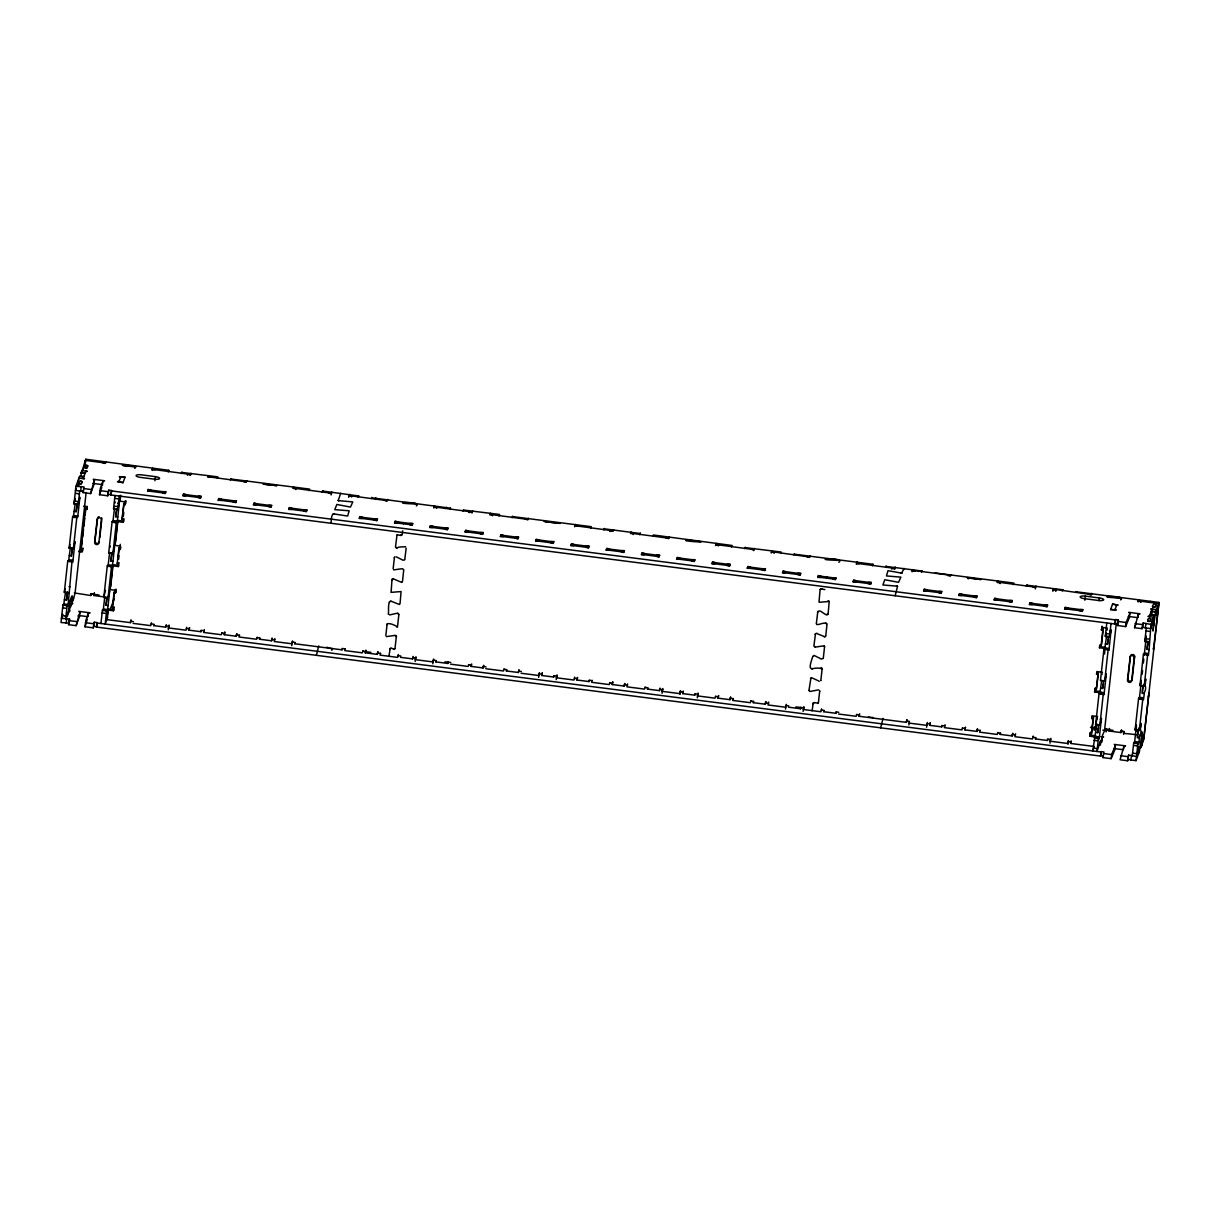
<?xml version="1.0" encoding="UTF-8"?>
<svg xmlns="http://www.w3.org/2000/svg" width="1220" height="1220" viewBox="0 0 1220 1220"><rect width="100%" height="100%" fill="white"/><g stroke="black" fill="none" stroke-linecap="round" stroke-linejoin="round"><path stroke-width="1.5" d="M85.735 465.369L87.855 465.643C84.378 473.955 85.598 461.129 87.748 466.665M333.212 513.833L347.669 516.06L349.149 510.783L334.753 509.655L336.857 504.455L350.491 507.078L352.793 501.908L338.245 500.612L340.67 493.246M868.35 716.963L873.093 717.573M897.539 586.347L895.16 595.756M77.409 503.204L76.189 511.683L74.084 511.424L73.368 517.158L72.651 516.472M70.44 547.124L68.518 561.383L67.802 560.697M1096.887 723.872L1092.739 750.94L1094.02 747.433M1143.353 684.984C1139.648 701.973 1148.981 688.964 1144.253 684.115M217.297 478.194L217.816 476.852L181.871 472.46M230.9 479.002L309.621 489.113L309.041 490.623M322.69 491.05L358.588 495.945M371.749 497.791L450.424 508.191M463.57 510.051L499.514 514.443L499.102 515.389M512.598 516.594L591.303 526.689L590.709 528.214M604.388 528.839L640.271 533.521M652.913 536.312L653.401 534.985L732.137 545.492L731.558 547.002M745.237 547.628L781.166 552.035L780.647 553.361M872.986 564.28L872.452 565.607L872.986 564.28L794.266 554.17M886.071 566.415L921.923 571.006M935.099 572.958L1013.82 583.068L1013.225 584.578M1026.904 585.203L1062.772 589.794M1143.826 739.167L1159 602.436L1075.933 591.746M67.664 592.249L66.49 600.149L64.385 599.874L63.669 605.608L62.952 604.937M69.128 610.747C67.542 604.784 75.777 582.687 70.516 607.118M80.627 476.196L85.339 460.382M107.177 597.327L106.003 605.227L108.107 605.501L109.663 590.907L108.077 597.846L104.92 597.388M112.026 553.087L110.852 560.986L112.957 561.261L114.512 546.682L112.926 553.621L109.769 553.163M1138.473 729.834C1134.478 748.211 1145.824 729.194 1138.336 728.203M1148.172 641.384L1146.998 649.284L1149.118 649.543L1150.963 624.487L1154.349 615.154L1150.109 614.605L1153.236 615.429M1151.085 614.743L1151.39 611.067L1155.63 611.616L1158.527 603.58L1138.199 600.865L1138.031 601.933M1155.63 611.616L1152.976 631.03L1154.349 615.154M65.544 592.051L64.385 599.874M75.243 503.601L74.084 511.424M72.514 548.1L71.34 555.923L69.235 555.649M1101.69 680.333L1099.891 693.555M1106.54 636.108L1104.649 649.757L1103.947 648.979L1100.455 680.623L1104.695 681.172L1106.281 674.065M1106.891 630.069L1107.409 629.398M85.126 473.451L80.932 472.536M116.815 509.533L115.702 516.761L117.806 517.036L119.362 502.457L117.776 509.396L114.619 508.923M69.021 561.535L72.727 562.024L72.956 560.803L74.999 541.543L73.398 548.664L69.159 548.115L72.62 516.517L77.714 517.128L79.849 497.318L78.248 504.424L74.008 503.89L75.93 486.353L79.651 476.075L83.89 476.608L80.657 476.608M66.856 614.758L65.682 618.967L67.161 605.532L62.921 604.983L61 622.505L69.128 623.161L68.579 624.686L76.128 625.646L79.483 616.39L79.925 612.303L78.797 611.357L90.082 612.806L88.389 613.385L85.873 620.37L85.034 626.79L93.269 627.858L94.275 622.246L97.097 622.612L96.502 627.08L1100.531 756.08L1101.111 751.611L1103.932 751.977L1102.941 757.589L1111.161 758.642L1114.973 749.446L1115.415 745.359L1114.287 744.413L1125.572 745.862L1123.879 746.442L1120.082 759.785L1127.631 760.761L1128.622 755.149L1131.443 755.515L1130.864 759.984L1136.034 760.639L1139.419 751.307L1142.118 731.924L1141.935 735.507L1139.815 735.233M114.985 495.518L113.506 508.953L117.745 509.502L119.225 496.052M1100.181 744.246L1100.577 740.601L1096.978 751.489L1098.457 738.039L1094.218 737.49M1106.784 622.947L1105.305 636.398L1109.544 636.947L1111.008 623.496M1132.252 756.019L1133.731 742.568L1138.672 743.834L1139.419 738.008M66.292 606.035L67.878 606.249L68.137 604.754L72.01 561.291L67.771 560.758L64.309 592.341L68.549 592.859M105.377 591.334L105.408 590.312L103.822 597.388L107.269 565.836L112.225 567.087L112.957 561.261M110.227 547.109L110.257 546.072M115.076 502.884L115.137 501.908M1097.177 718.778L1097.207 717.741L1095.606 724.863L1099.845 725.397L1101.462 718.351L1099.205 738.664L1095.468 738.283M1102.026 674.538L1102.056 673.516M1107.287 650.092L1108.98 649.879L1111.13 629.825L1109.544 636.916M62.205 616.329L62.632 614.209L62.479 615.566M77.439 485.041L77.287 486.414L77.561 485.651M78.461 482.19L78.919 478.103L84.561 478.835L83.418 477.889M66.49 600.149L67.359 592.203M71.34 555.923L72.209 547.978M76.189 511.683L77.073 503.753M78.934 485.133C76.967 482.449 82.35 479.018 81.999 482.525M81.374 473.223L81.679 470.493L87.321 471.225L85.629 471.804M73.398 548.664L76.86 517.067M78.248 504.424L79.712 490.989M82.106 473.086L82.258 471.728M66.17 623.176L66.764 618.708L69.586 619.074L69.281 621.803M76.372 488.945L75.487 490.44L80.657 491.111L81.237 486.643L84.058 486.993L83.067 492.605L90.615 493.582L93.955 484.309L94.413 480.238L93.269 479.292L104.554 480.741L102.876 481.32L100.345 488.29L99.522 494.725L107.756 495.778L108.748 490.166L111.569 490.531L110.989 495L1115.019 624.015L1115.598 619.546L1118.42 619.912L1117.413 625.509L1125.648 626.577L1129.446 617.366L1129.903 613.279L1128.759 612.333L1140.044 613.797L1138.367 614.377L1134.57 627.721L1142.103 628.681L1143.11 623.084L1145.931 623.435L1145.351 627.904L1150.521 628.574L1153.159 621.27M67.298 616.649L68.396 611.479M68.411 612.989L68.808 609.359L68.533 610.122M68.64 612.684L71.141 603.87L72.834 603.29M84.653 466.04L85.766 459.238L168.787 470.31L168.192 471.835M85.354 463.02L85.766 459.238M68.579 624.686L69.586 619.074M71.172 605.379L72.605 598.898L71.766 604.479M73.032 600.789L75.091 592.966L86.117 492.529M82.838 548.39L81.023 549.137L85.4 509.197L85.888 508.069L87.291 508.252M81.023 549.137L82.335 540.521M82.701 537.12L83.555 529.282M83.89 526.216L84.79 518.058M85.095 515.328L85.888 508.069M78.72 551.592L82.136 552.05L82.426 549.336M85.4 509.197L86.803 509.396L87.23 506.376M82.914 548.192L82.624 550.921L79.208 550.464M76.128 625.646L79.925 612.303M90.615 493.582L94.413 480.238M94.885 541.649L97.615 518.378M88.099 616.115L88.389 613.385M102.434 485.407L102.876 481.32M90.905 595.131L91.134 593.576M99.766 537.852L101.84 518.942A2.135 2.043 23.3 0 0 101.626 517.783M103.99 596.87L93.727 595.497L94.275 593.194M94.367 593.011L93.727 595.497M93.269 627.858L94.275 622.246M107.756 495.778L108.748 490.166M96.502 627.08L97.097 622.612M110.989 495L111.569 490.531M100.955 623.496L102.419 610.061L107.375 611.327L108.107 605.501M108.687 553.117L112.118 521.596L116.357 522.145L112.896 553.727L108.702 553.026M103.212 610.549L104.798 596.641M107.314 565.775L108 566.553L109.648 552.416M112.164 521.55L112.85 522.312L114.497 508.191M106.003 605.227L106.872 597.282M110.852 560.986L111.722 553.057M115.702 516.761L116.571 508.816M106.658 610.595L105.179 624.045L107.711 617.045M103.807 597.419L108.046 597.968L111.508 566.37M117.806 517.036L117.074 522.861L113.368 522.389M107.833 610.046L113.475 610.778L113.902 609.634L108.245 608.917L106.796 619.607L130.418 622.642L130.982 620.141L130.418 622.642M114.192 606.919L113.78 608.048L112.362 607.88L114.009 592.889L115.427 593.072L115.717 590.358L110.075 589.626L112.682 565.821L113.094 564.677L118.752 565.409L118.325 566.553L112.682 565.821M119.041 562.679L118.63 563.823L117.227 563.64L118.858 548.664L120.277 548.847L120.566 546.118L114.924 545.401L117.532 521.596L117.959 520.452L123.601 521.184L123.891 518.454M117.532 521.596L123.174 522.312L123.479 519.598L122.076 519.415L123.708 504.439L125.126 504.622L125.538 503.479L125.828 500.749L125.416 501.893L119.773 501.176L120.307 496.387M107.207 618.464L108.245 608.917M110.684 586.652L112.896 566.507M115.549 542.427L117.959 520.452M120.368 498.431L120.719 495.259M112.987 604.861L114.421 591.761L115.839 591.929L116.129 589.214M118.05 558.76L119.27 547.521L120.688 547.704L120.277 548.847M125.538 503.479L124.12 503.296L122.076 519.415M114.894 593.271L115.305 589.504M118.614 559.385L119.026 555.618M119.651 549.976L120.261 544.333M123.357 516.106L123.769 512.339M124.593 504.805L125.019 501.039M113.475 610.778L113.78 608.048M118.325 566.553L118.63 563.823M125.126 504.622L125.416 501.893M134.642 468.343C141.139 464.53 117.196 466.132 123.296 464.85M152.149 470.386L152.82 468.19L152.759 469.212M154.909 480.726L155.367 476.639L141.245 474.824A4.758 1.311 6.3 0 0 136.091 475.495A4.758 1.311 6.3 0 0 140.33 477.371L154.437 479.185A4.758 1.311 6.3 0 0 159.606 478.514A4.758 1.311 6.3 0 0 155.367 476.639M166.255 624.67L165.691 627.171L153.705 625.631L153.842 624.274L151.021 623.908L151.448 622.764M165.691 627.171L165.844 625.814L168.665 626.18L169.077 625.036M168.268 629.81L168.665 626.18M187.483 475.099L187.605 474.321M190.305 475.48L191.022 473.284L190.945 474.107M188.963 630.16L189.527 627.659L188.963 630.16L200.964 631.701L201.376 630.557M208.437 476.989L208.589 475.632L208.101 476.761L246.226 481.854L246.714 480.711M200.964 631.701L201.117 630.343L203.938 630.709L204.35 629.566M224.236 634.69L224.8 632.189L224.236 634.69L236.238 636.245L236.802 633.729L236.238 636.245M271.496 640.774L272.06 638.274L271.496 640.774L259.509 639.234L259.662 637.862L256.84 637.511M295.804 489.555C297.39 487.39 291.29 489.983 293.654 486.978M291.717 645.67L292.525 640.896M342.454 648.689L342.042 649.833L294.783 643.763L294.935 642.406L292.114 642.04M331.062 494.954L331.87 492.072L331.337 493.2L293.166 488.107M316.361 655.323L318.74 645.899M330.833 523.243C331.748 520.772 330.65 514.032 334.234 513.589M326.777 647.21L332.114 648.872M331.733 649.879L332.16 648.369L331.992 649.894M348.676 497.303L349.423 494.42M351.558 496.997L351.802 495.93L348.813 495.93M342.042 649.833L342.195 648.476L345.016 648.842M365.314 652.822L365.878 650.321L365.314 652.822L377.315 654.362L377.88 651.861L377.315 654.362M385.84 635.467L387.106 624.152M389.546 601.917C387.701 604.495 389.012 616.405 388.296 613.995M391.986 579.668L391.101 592.295M393.145 568.749L394.426 557.433M395.539 546.651L397.018 534.909M388.89 656.436L390.171 648.415L389.653 649.421M402.28 534.314L402.661 530.807M396.408 637.084L396.378 636.306L394.975 648.689M398.849 614.849L397.567 626.165M400.007 603.915L401.09 591.547L391.422 592.341M402.508 581.376L403.713 570.06M406.153 548.131L404.781 559.583M416.325 505.919C424.072 500.474 381.616 503.021 416.737 503.997M398.33 654.484L397.918 655.628L400.739 655.994L400.587 657.351L412.589 658.891L412.726 657.534L415.547 657.9L415.974 656.756M413.138 656.39L412.589 658.891M415.151 661.53L415.547 657.9M433.832 507.978L434.579 505.781L434.442 506.803M436.653 508.343L436.882 507.291M432.795 663.802L433.603 659.029M448.258 662.292L447.847 663.436L435.86 661.896L436.013 660.523L433.191 660.157M447.847 663.436L447.999 662.063M469.166 512.69L469.41 511.622M471.987 513.056L472.689 510.86L472.613 511.683M483.12 667.965L483.684 665.464L483.12 667.965L471.133 666.425L471.698 663.924M490.196 514.245L490.318 513.223L489.662 514.733L492.636 514.733L492.407 515.785M518.393 672.495L518.957 669.993L518.393 672.495L506.407 670.954L506.544 669.597L503.723 669.231M538.6 677.39L539.408 672.616M541.665 675.483L542.229 672.982L541.665 675.483L553.666 677.024L554.078 675.88M553.666 677.024L553.819 675.666L556.64 676.033L557.052 674.889M556.228 679.662L556.64 676.033M574.681 526.765L575.398 524.569L575.291 525.591M576.938 680.013L577.502 677.512L576.938 680.013L588.94 681.553L589.351 680.409M588.94 681.553L589.077 680.196L591.898 680.562M610 531.478L610.244 530.41M613.462 530.471L613.553 529.663L612.897 531.173L610.076 530.791M612.211 684.542L612.775 682.041L612.211 684.542L624.198 686.082L624.762 683.581L624.198 686.082M631.045 533.033L631.152 532.011L630.496 533.521L633.485 533.521L633.241 534.573M660.035 688.111L659.471 690.627L647.484 689.087L647.637 687.714L644.816 687.363M659.471 690.627L659.624 689.254L662.445 689.62L662.856 688.476M662.048 693.25L662.445 689.62M680.089 694.378L680.486 690.749L680.074 691.892L682.895 692.258L683.322 691.115L682.758 693.616L694.744 695.156L695.156 694.012M682.758 693.616L682.895 692.258M694.744 695.156L694.897 693.799L697.718 694.149L698.13 693.006M697.321 697.779L697.718 694.149M715.515 545.553L716.231 543.357L715.683 544.486L753.853 549.579M718.336 545.935L718.565 544.867M718.016 698.145L718.58 695.644L718.016 698.145L730.017 699.685L730.582 697.184L730.017 699.685M753.67 550.647L754.341 548.451L754.295 549.274M765.291 704.214L765.84 701.713L765.291 704.214L753.289 702.674L753.441 701.317L750.62 700.951M771.269 552.995L771.986 550.799L771.879 551.821M774.09 553.361L774.319 552.309L771.345 552.309M785.497 709.11L786.305 704.337M785.894 705.48L788.715 705.846L788.562 707.203L800.549 708.744L800.701 707.386M803.126 711.382L803.934 706.609M809.028 689.986L810.964 677.817L810.446 678.396M812.672 656.741C806.283 675.621 813.252 665.388 822.082 668.911M813.953 645.365L815.539 633.668M817.812 611.525L816.348 623.588M820.099 589.58L819.016 601.948M812.123 710.818L813.176 703.055L812.901 703.803M818.437 702.476L819.688 691.008M820.877 680.241L822.082 669.231M823.317 657.992L824.567 646.844M825.757 635.757L827.007 624.289M828.121 613.828L829.219 601.445L819.535 602.253M838.841 562.298C846.497 556.778 804.3 559.446 839.238 560.376M836.234 712.144L835.822 713.288L823.836 711.733L823.988 710.375L821.167 710.009L821.578 708.881M835.822 713.288L835.974 711.916L838.796 712.282M856.348 564.341L857.08 562.161L856.959 563.183M906.369 722.347L906.933 719.846L906.369 722.347L859.109 716.277L859.658 713.776M891.683 569.054L891.805 568.291M894.504 569.435L895.221 567.239L895.144 568.062M880.672 727.837L883.051 718.412M903.913 569.435L904.035 568.413L901.656 573.125L887.962 570.67L886.482 575.947L900.863 577.136L898.56 582.306L884.774 579.744L882.884 584.975L897.493 586.179L896.517 585.813M912.102 571.784L912.835 569.587M912.636 570.945L912.667 569.877M908.93 724.97L909.342 721.34L906.521 720.989M926.575 727.242L927.383 722.469M929.64 725.336L930.204 722.835L929.64 725.336L941.642 726.876L942.053 725.732M941.642 726.876L941.779 725.519L944.6 725.885L945.012 724.741M968.192 578.966C969.656 576.663 965.63 577.822 968.101 578.173M964.913 729.865L965.477 727.364L964.913 729.865L976.9 731.405L977.464 728.904L976.9 731.405M1000.003 583.511L1000.247 582.458L1000.141 583.48M1012.173 735.934L1012.737 733.433L1012.173 735.934L1000.186 734.394L1000.339 733.037L997.518 732.671M1035.277 588.909L1036.024 586.027M1047.858 739.335L1047.446 740.479L1035.46 738.939L1035.597 737.566L1032.776 737.2L1033.188 736.072M1052.875 591.258L1053.501 588.757M1055.757 590.953L1056.002 589.9L1055.895 590.922M1047.446 740.479L1047.599 739.106L1050.42 739.472L1050.832 738.329M1050.023 743.102L1050.42 739.472M1068.064 744.23L1068.461 740.601L1068.049 741.745L1070.87 742.096L1071.282 740.967L1070.718 743.468L1094.355 746.503M1084.87 600.225L1085.312 596.138L1099.418 597.952A4.758 1.311 6.3 0 1 1103.673 599.813A4.758 1.311 6.3 0 1 1098.503 600.484L1084.397 598.669A4.758 1.311 6.3 0 1 1080.157 596.793A4.758 1.311 6.3 0 1 1085.312 596.138M1070.718 743.468L1070.87 742.096M1099.129 600.667L1099.418 597.952M1089.765 736.224L1090.466 732.351L1089.765 736.224L1095.407 736.941L1095.819 735.797L1090.177 735.08M1091.702 718.519L1092.113 717.375L1093.516 717.558L1093.105 718.702L1091.702 718.519L1091.991 715.804L1097.634 716.521M1094.614 691.999L1095.316 688.126L1094.614 691.999L1100.257 692.716L1100.669 691.572L1095.026 690.855M1096.551 674.294L1096.963 673.15L1098.381 673.333L1097.954 674.477L1096.551 674.294L1096.841 671.564L1102.499 672.296M1099.464 647.759L1099.876 646.615L1105.518 647.347L1105.106 648.491L1099.464 647.759L1099.754 645.044L1101.172 645.227L1101.584 644.084L1103.231 629.108L1101.812 628.925L1101.401 630.069L1102.804 630.252L1103.231 629.108M1101.401 630.069L1102.118 626.195L1101.812 628.925M1092.129 726.342L1091.564 728.645L1092.053 727.516M1090.055 733.495L1091.473 733.678L1093.105 718.702M1094.904 689.269L1096.322 689.452L1097.954 674.477M1101.172 645.227L1102.804 630.252M1093.516 717.558L1091.473 733.678M1098.381 673.333L1096.322 689.452M1094.233 730.383L1094.935 726.723M1095.026 726.525L1093.547 728.721L1097.802 729.484M1095.606 724.863L1099.068 693.265L1103.307 693.814L1099.845 725.397L1096.704 724.832M1104.496 653.981L1105.106 648.491M1095.682 732.381L1097.786 732.656L1098.671 724.711M1100.531 688.156L1102.636 688.431L1103.52 680.486M1105.381 643.931L1107.501 644.206L1108.37 636.26M1104.695 681.172L1108.156 649.589L1103.917 649.04M1100.257 745.298L1101.98 737.658L1103.673 737.078L1100.852 736.712M1101.538 741.745L1101.98 737.658M1101.812 740.982L1102.407 735.538L1104.527 730.612L1116.3 623.328M1100.531 756.08L1101.111 751.611M1115.019 624.015L1115.598 619.546M1117.413 625.509L1118.42 619.912M1106.037 731.954L1106.433 728.843M1120.524 599.889C1128.195 594.43 1086.151 596.931 1120.905 597.952L1120.738 598.974M1121.546 730.063L1120.905 732.564L1108.934 730.963L1109.255 729.224M1109.575 728.462L1108.934 730.963M1111.161 758.642L1111.618 754.555L1115.415 745.359M1125.648 626.577L1126.09 622.49L1129.903 613.279M1120.905 732.564L1121.454 730.261M1130.193 656.756L1127.463 680.013A2.135 2.043 23.3 0 0 1129.339 682.346A2.135 2.043 23.3 0 0 1131.687 680.577L1132.053 679.738M1123.574 734.303L1123.955 731.39M1138.641 600.758L1138.687 599.737M1123.589 749.171L1123.879 746.442M1138.062 617.091L1138.367 614.377M1131.687 680.577L1134.173 657.885A2.135 2.043 23.3 0 0 1132.282 655.567A2.135 2.043 23.3 0 0 1129.949 657.321M1134.432 655.567A2.135 2.043 23.3 0 1 1134.661 656.756L1132.175 679.448A2.135 2.043 23.3 0 1 1129.827 681.202A2.135 2.043 23.3 0 1 1127.951 678.884L1130.437 656.192A2.135 2.043 23.3 0 1 1131.947 654.484M1140.852 602.314L1141.081 601.246M1127.631 760.761L1128.622 755.149M1142.103 628.681L1143.11 623.084M1140.456 728.477C1141.005 713.41 1142.744 736.468 1135.103 729.926L1138.58 698.343L1143.521 699.609L1144.268 693.784M1139.998 685.594L1143.43 654.118L1147.654 654.652L1144.192 686.25L1139.953 685.701L1141.157 680.363M1149.042 642.025L1144.802 641.476L1146.281 628.025M1136.476 725.625L1134.478 743.193L1133.761 742.522M1138.611 698.297L1139.297 699.06L1141.325 681.385M1142.133 674.294L1142.576 670.512M1143.384 662.948L1143.826 659.166M1144.207 655.384L1146.281 636.474M1137.299 737.734L1138.168 729.789M1142.149 693.509L1143.018 685.564M1146.998 649.284L1147.868 641.339M1151.405 613.874L1151.848 609.802L1150.719 608.856L1156.362 609.573L1155.767 615.033L1151.527 614.483L1152.122 609.039L1149.377 616.649M1136.034 760.639L1137.955 743.117M1139.343 730.475L1142.804 698.892M1152.824 607.834C1150.795 605.089 1156.438 602.268 1155.859 605.577M1137.238 754.463L1137.665 752.343L1137.513 753.701M1151.268 626.485L1151.131 627.842L1151.543 625.723M1145.305 684.252L1145.793 679.143L1144.207 686.174M1149.118 649.543L1148.401 655.292L1146.266 655.109M1152.473 623.176L1152.321 624.548L1152.747 622.413M1138.702 750.407L1138.855 749.049L1138.428 751.169L1139.419 751.307M1138.672 753.35L1139.266 747.906L1138.992 748.668M1141.432 745.74L1142.301 739.534M1142.149 740.891L1142.835 738.069L1142.682 739.427M1156.438 612.211L1155.767 615.033M1156.712 611.449L1156.285 613.568M1143.597 736.895L1144.024 734.775L1143.872 736.133M1157.643 608.902L1157.49 610.274L1157.917 608.139M1138.58 747.509C1144.04 750.986 1142.667 729.819 1141.935 735.507M1108.355 639.311L1107.501 644.206M1103.505 683.551L1102.636 688.431M1098.656 727.776L1097.786 732.656M168.284 471.545L168.787 470.31M639.783 534.65L640.317 533.338M1144.207 654.591L1144.436 653.096L1148.142 653.569M1139.358 698.831L1139.587 697.321L1143.293 697.794M74.023 503.86L75.198 498.538M69.174 548.085L69.967 544.501M65.118 588.726L64.325 592.279M1106.113 632.784L1105.335 636.337M1146.007 636.138L1144.818 641.445M1135.119 729.895L1136.308 724.588M639.814 534.558L640.332 533.231M820.801 680.546L820.709 680.684M1100.318 694.058L1104.024 694.531L1106.311 674.126M402.203 534.634L400.907 535.504L397.171 534.802M1149.072 641.903L1145.915 641.445M72.727 562.024L72.041 561.246M67.878 606.249L67.192 605.471M1099.815 693.89L1099.098 693.219M1104.024 694.531L1103.337 693.753M1154.486 623.618L1152.366 623.344M1148.371 655.384L1147.685 654.606M1108.873 650.306L1108.187 649.528M1099.174 738.756L1098.488 737.993M921.466 572.241L922.015 570.823M1062.3 591.029L1062.849 589.611M449.936 509.32L450.485 507.901M499.453 514.733L498.919 515.953M81.831 472.887L84.881 464.469M81.191 484.05C75.305 485.453 87.215 482.159 80.001 481.229M83.143 478.652L85.903 471.042M81.237 486.643L75.93 486.353M80.657 491.111L83.616 491.08L83.067 492.605M101.794 487.146L99.522 494.725M62.647 615.124L61.442 618.433L66.764 618.708M70.074 610.9L68.945 609.97M118.874 481.915L120.719 476.837M120.292 482.098L122.976 482.845L125.08 477.005L122.122 477.02M119.773 501.176L120.185 500.032M123.708 504.439L124.12 503.296M87.306 619.226L85.034 626.79M114.924 545.401L115.336 544.257M123.174 522.312L123.601 521.184M118.858 548.664L119.27 547.521M117.227 563.64L117.638 562.496M110.075 589.626L110.486 588.482M150.548 491.294L147.589 491.309L148.276 489.403L150.96 490.15M114.009 592.889L114.421 591.761M115.427 593.072L115.839 591.929M110.608 608.094L114.283 598.913M112.362 607.88L112.789 606.736M162.534 492.834L165.219 493.582L165.905 491.675L162.946 491.69M185.821 495.823L182.863 495.838L183.549 493.947L186.233 494.679M151.432 623.755L150.746 625.646L133.102 623.389M197.808 497.363L200.492 498.111L201.178 496.204L198.219 496.22M153.705 625.631L154.117 624.487M169.061 626.012L168.375 627.919L186.004 630.191L186.706 628.285M221.094 500.353L218.136 500.383L218.822 498.477L221.506 499.209M186.706 627.293L186.294 628.437L189.115 628.803M233.081 501.893L235.765 502.64L236.451 500.734L233.493 500.764M204.335 630.542L203.648 632.448L221.277 634.72L221.964 632.814M256.352 504.897L253.394 504.912L254.08 503.006L256.764 503.753M268.354 506.437L271.038 507.169L271.724 505.278L268.766 505.293M239.608 635.071L238.922 636.977L256.551 639.25L257.237 637.343M291.626 509.426L288.667 509.441L289.353 507.535L292.037 508.282M303.627 510.966L306.312 511.714L306.998 509.808L304.039 509.823M259.509 639.234L259.921 638.091M274.881 638.624L274.469 639.768L271.648 639.402M274.881 639.615L274.18 641.506L291.824 643.779L292.51 641.872M294.783 643.763L295.194 642.62M362.172 518.485L359.214 518.5L359.9 516.594L362.584 517.341M374.159 520.025L376.843 520.772L377.529 518.866L374.57 518.881M345.412 648.674L344.726 650.58L362.355 652.837L363.057 650.946M397.445 523.014L394.472 523.029L395.173 521.138L397.857 521.87M403.439 523.792L403.85 522.648M395.539 546.972L395.615 547.277M400.236 535.351L402.264 534.482M396.561 548.146L395.829 547.429M394.304 557.875L394.792 556.899M396.256 556.808L402.996 560.209L404.567 559.827M409.432 524.554L412.116 525.301L412.802 523.395L409.844 523.41M393.603 569.908L402.417 568.672L403.637 569.74M391.864 580.125L392.611 578.951L392.077 579.53M393.831 579.042L401.578 582.367M396.881 548.207C397.888 546.057 407.373 547.277 405.497 546.621M389.424 602.36L389.637 601.765M391.071 601.201L399.443 604.495M386.984 624.594L387.213 624M387.411 623.755C391.224 622.52 400.48 628.422 396.698 626.851M386.282 636.626L395.112 635.391L396.317 636.459M380.686 653.203L380 655.109L397.628 657.382L398.315 655.475M389.561 614.926L397.537 613.157L398.833 614.529M432.703 527.543L429.745 527.574L430.431 525.667L433.115 526.415M395.112 635.391L396.21 636.016M390.751 648.125L390.11 648.567M393.877 649.284L394.822 648.781M444.705 529.083L447.389 529.831L448.075 527.924L445.117 527.955M415.959 657.732L415.273 659.639L432.902 661.911L433.588 660.005M467.977 532.088L465.018 532.103L465.704 530.197L468.388 530.944M479.963 533.628L482.647 534.36L483.349 532.469L480.39 532.484M435.86 661.896L436.272 660.752M503.25 536.617L500.291 536.632L500.978 534.726L503.662 535.473M468.861 664.534L468.175 666.44L450.531 664.168M515.236 538.157L517.92 538.904L518.607 536.998L515.648 537.013M471.133 666.425L471.545 665.281M538.523 541.146L535.565 541.161L536.251 539.255L538.935 540.003M504.134 669.063L503.448 670.97L485.804 668.712M550.51 542.687L553.194 543.434L553.88 541.528L550.921 541.543M506.407 670.954L506.818 669.811M573.796 545.675L570.823 545.691L571.524 543.8L574.208 544.532M539.408 673.592L538.706 675.499L521.077 673.242M585.783 547.216L588.467 547.963L589.153 546.057L586.195 546.072M557.037 675.865L556.351 677.771L573.979 680.028L574.666 678.137M609.054 550.205L606.096 550.235L606.782 548.329L609.466 549.061M574.681 677.146L574.269 678.289L577.091 678.655M621.056 551.745L623.74 552.492L624.426 550.586L621.468 550.601M592.31 680.394L591.624 682.3L609.253 684.572L609.939 682.666M644.328 554.734L641.369 554.764L642.055 552.858L644.739 553.605M656.314 556.289L658.998 557.021L659.7 555.115L656.741 555.146M627.583 683.947L627.171 685.091L624.35 684.725M627.583 684.923L626.882 686.829L644.526 689.102L645.212 687.195M679.601 559.279L676.642 559.294L677.329 557.387L680.013 558.135M691.587 560.819L694.271 561.551L694.958 559.66L691.999 559.675M647.484 689.087L647.896 687.943M662.841 689.468L662.155 691.359L679.799 693.631L680.486 691.725M714.874 563.808L711.916 563.823L712.602 561.917L715.286 562.664M726.861 565.348L729.545 566.095L730.231 564.189L727.272 564.204M698.114 693.997L697.428 695.903L715.057 698.16L715.759 696.254M750.147 568.337L747.174 568.352L747.875 566.446L750.559 567.193M762.134 569.877L764.818 570.625L765.504 568.718L762.546 568.733M733.388 698.526L732.701 700.433L750.33 702.689L751.017 700.798M785.405 572.866L782.447 572.881L783.133 570.99L785.817 571.722M797.407 574.407L800.091 575.154L800.778 573.247L797.819 573.263M753.289 702.674L753.701 701.53M768.661 702.079L768.249 703.223L765.428 702.857M768.661 703.055L767.975 704.962L785.604 707.234L786.29 705.328M820.679 577.395L817.72 577.426L818.406 575.52L821.09 576.252M821.944 588.955L820.968 588.879L824.842 589.596M826.672 578.173L827.084 577.029M817.553 612.272C819.764 607.484 825.574 617.366 828.029 613.965M816.424 623.908C816.744 626.424 824.339 621.285 826.718 623.832M832.665 578.936L835.349 579.683L836.051 577.777L833.092 577.807M815.112 634.507L815.585 633.531M816.805 633.195C814.502 633.073 827.984 637.602 824.156 636.779M828.105 600.819L829.219 601.445M814.182 646.295L815.57 647.042L824.079 645.822M814.35 646.676L815.295 646.92M826.23 614.59L827.206 614.651M828.243 613.37L827.755 614.361L828.166 613.675M825.665 623.054L826.565 623.435M814.624 655.674L821.35 659.074L823.149 658.449M811.696 668.667L812.474 669.246M800.549 708.744L800.961 707.6M811.879 677.817L819.276 681.263M809.104 690.627L809.165 690.474M803.934 707.585L803.233 709.491L820.877 711.763L821.563 709.857M809.729 691.343L809.317 690.764M821.121 667.599L821.899 668.163M855.952 581.94L852.994 581.955L853.68 580.049L856.364 580.796M814.624 702.659L818.056 703.162M819.565 690.84L819.703 691.328M817.751 703.498L818.483 702.339L818.01 703.315M867.938 583.48L870.622 584.212L871.309 582.321L868.35 582.337M823.836 711.733L824.247 710.604M856.837 714.386L856.15 716.292L838.506 714.02M859.109 716.277L859.52 715.133M926.483 590.999L923.525 591.014L924.226 589.107L926.91 589.855M938.485 592.539L941.169 593.286L941.855 591.38L938.897 591.395M961.756 595.528L958.798 595.543L959.484 593.637L962.168 594.384M927.368 723.445L926.681 725.351L909.053 723.094M973.758 597.068L976.442 597.815L977.128 595.909L974.17 595.924M945.012 725.717L944.326 727.623L961.955 729.88L962.641 727.989M997.03 600.057L994.071 600.072L994.757 598.181L997.441 598.913M1009.016 601.597L1011.7 602.345L1012.402 600.438L1009.443 600.453M980.27 730.246L979.584 732.153L997.228 734.425L997.914 732.518M1032.303 604.586L1029.344 604.617L1030.031 602.711L1032.715 603.458M1044.289 606.126L1046.973 606.874L1047.66 604.967L1044.701 604.998M1000.186 734.394L1000.598 733.25M1015.558 733.799L1015.147 734.943L1012.326 734.577M1015.543 734.775L1014.857 736.682L1032.501 738.954L1033.188 737.048M1067.576 609.131L1064.618 609.146L1065.304 607.24L1067.988 607.987M1079.563 610.671L1082.247 611.403L1082.933 609.512L1079.974 609.527M1035.46 738.939L1035.871 737.795M1050.816 739.32L1050.13 741.211L1067.759 743.483L1068.446 741.577M1113.494 609.71L1110.535 609.726L1112.655 603.9L1115.339 604.632M1114.912 609.893L1116.742 604.815M1134.57 627.721L1136.247 623.084M1101.828 742.157L1100.699 741.211M1145.931 623.435L1150.963 624.487M1147.761 621.087C1146.495 617.03 1153.8 617.899 1149.88 621.361C1146.586 620.416 1147.974 621.849 1149.758 621.453M1145.351 627.904L1142.667 627.171M1154.928 607.179C1150.307 606.675 1157.155 608.338 1155.965 604.556L1153.845 604.281M1102.941 757.589L1103.49 756.064L1100.669 755.698M1155.919 613.66L1158.085 607.667M1153.007 622.642L1152.732 623.405L1153.601 617.198L1147.959 616.466L1149.652 615.886M1153.845 646.28L1153.403 649.375L1153.952 647.85M1148.981 693.234L1148.264 697.108M1131.443 755.515L1136.476 756.568L1139.129 749.263M1130.864 759.984L1128.18 759.236M1141.874 741.653L1144.055 735.645M1140.685 747.784L1143.597 739.732L1148.92 693.494M358.07 497.165L358.406 496.22M105.942 461.938L105.286 463.447L102.632 462.685M246.775 480.726L246.135 482.236L243.481 481.473M387.609 499.514L386.969 501.024L384.315 500.276M577.731 526.079L574.742 526.079M859.414 563.67L856.425 563.67M950.975 574.681L950.334 576.191L947.681 575.443M1091.824 593.469L1091.168 594.979L1088.514 594.231M105.881 461.922L105.393 463.051L85.278 460.367M86.803 509.396L87.215 508.45M155.214 469.7L152.225 469.7M181.856 472.064L181.383 473.589L181.795 472.643M208.635 475.632L207.979 477.142L210.877 477.325M230.412 480.131L230.885 478.606M275.873 485.209L263.825 484.203L276.772 485.682L262.956 483.837L264.13 483.638M322.614 491.035L322.217 492.285M331.215 493.582L328.561 492.834M358.253 496.601L358.649 495.655M371.734 497.394L371.414 498.553M375.394 499.087L375.912 497.958L375.486 498.888M387.64 499.514L387.152 500.657L348.935 495.549M446.322 507.352L445.834 508.481L446.245 507.535M463.478 509.838L463.082 511.18M512.583 516.197L512.11 517.722M525.149 519.064L527.818 519.812L528.458 518.302L527.909 519.43L489.799 514.352M545.508 521.779C583.312 525.851 534.802 520.757 545.691 521.352M575.337 524.569L574.849 525.698L613.019 530.791M604.296 528.626L603.9 529.968M665.998 537.852L668.651 538.615L669.292 537.105L668.743 538.218L630.618 533.14M686.341 540.567L686.586 540.003C722.789 543.601 679.174 541.329 686.662 540.018M745.222 547.231L744.718 548.558M753.731 549.961L751.078 549.213M806.832 556.655L809.485 557.403L810.141 555.893L809.653 557.021L771.574 551.638M793.93 554.917L794.25 553.773M857.096 562.161L856.608 563.289L894.702 568.367L895.19 567.239M886.055 566.019L885.644 566.964M950.67 575.245L912.499 570.35M968.085 578.021L981.017 579.53L968.207 577.731M1026.416 586.347L1026.889 584.807M1035.414 587.552L1032.761 586.789M1091.747 593.469L1091.259 594.597L1053.348 589.138M1108.934 596.809L1120.844 597.952M1150.018 602.436L1150.552 601.308M1134.295 657.611L1134.661 656.756M1159 602.436L1153.525 648.964L1153.891 648.11M322.293 491.797L322.705 490.852M603.976 529.388L604.373 528.443M915.153 571.097L912.179 571.097M825.726 635.925L825.33 636.596M812.734 656.436L814.03 655.414M902.404 572.897L900.863 573.095M402.341 581.818L401.822 582.397M820.206 589.428L821.014 588.741M813.13 703.193L814.67 702.506M392.291 579.286L393.236 578.783M389.851 601.521L390.796 601.033M71.294 600.408C72.88 601.109 74.466 597.434 72.62 597.327M66.475 613.141C68.915 612.837 67.161 617.137 65.346 616.237M84.82 467.916L86.94 468.19M124.943 477.386L119.301 476.654L120.445 477.599M1112.518 604.281L1118.16 604.998L1116.468 605.577M80.901 472.903L84.073 473.314M1152.412 611.586L1155.584 611.998M119.148 481.153L117.471 481.732L123.113 482.464M1115.187 609.131L1116.315 610.076L1110.673 609.359M148.138 489.784L165.767 492.057M183.412 494.329L201.041 496.586M218.685 498.858L236.314 501.115M253.943 503.387L271.587 505.644M289.216 507.916L306.861 510.189M359.763 516.975L377.392 519.247M395.036 521.519L412.665 523.776M430.294 526.049L447.938 528.306M465.567 530.578L483.212 532.85M500.841 535.107L518.47 537.38M536.114 539.636L553.743 541.909M571.387 544.166L589.016 546.438M606.645 548.71L624.289 550.967M641.918 553.239L659.562 555.496M677.192 557.769L694.82 560.041M712.465 562.298L730.094 564.57M747.738 566.827L765.367 569.099M782.996 571.372L800.64 573.629M818.269 575.901L835.913 578.158M853.543 580.43L871.171 582.687M924.089 589.489L941.718 591.761M959.347 594.018L976.991 596.29M994.62 598.562L1012.264 600.819M1029.893 603.092L1047.522 605.349M1065.167 607.621L1082.796 609.893M1148.691 618.555L1150.795 618.83M92.827 483.379L102.236 484.584M1128.317 616.42L1137.726 617.64M147.727 490.928L165.356 493.2M183 495.457L200.629 497.729M218.273 500.002L235.902 502.259M253.531 504.531L271.175 506.788M288.804 509.06L306.449 511.332M359.351 518.119L376.98 520.391M394.624 522.648L412.253 524.92M429.882 527.192L447.526 529.449M465.155 531.722L482.8 533.979M500.429 536.251L518.058 538.523M535.702 540.78L553.331 543.053M570.975 545.309L588.604 547.582M606.233 549.854L623.878 552.111M641.506 554.383L659.135 556.64M676.78 558.913L694.409 561.169M712.053 563.442L729.682 565.714M747.311 567.971L764.955 570.243M782.584 572.5L800.228 574.772M817.857 577.045L835.486 579.302M853.131 581.574L870.76 583.831M923.662 590.632L941.306 592.905M958.935 595.162L976.579 597.434M994.209 599.691L1011.837 601.963M1029.482 604.236L1047.111 606.492M1064.755 608.765L1082.384 611.022M1152.122 621.544L1154.242 621.803M111.432 490.913L1115.461 619.928M1151.954 624.487L1154.074 624.762M83.509 488.518L91.058 489.495M99.979 490.638L108.199 491.69M1117.871 621.438L1126.09 622.49M1135.012 623.633L1142.561 624.609M108.305 494.252L111.127 494.618M1115.156 623.633L1117.977 624M76.219 493.444L79.407 493.856M114.665 498.385L117.852 498.797M1145.976 630.908L1149.148 631.304M1101.706 627.339L1107.348 628.071M117.715 503.219L119.301 503.418M1109.514 630.649L1111.1 630.862M74.329 501.008L77.501 501.42M114.878 506.224L118.066 506.636M1106.677 633.668L1109.849 634.064M1146.19 638.731L1149.362 639.143M74.054 503.723L77.226 504.119M1106.418 636.367L1109.59 636.779M74.161 515.572L77.867 516.045M113.14 520.574L116.83 521.047M1104.923 648.018L1108.629 648.491M73.337 517.25L77.043 517.722M69.204 547.948L72.376 548.359M1101.553 680.592L1104.74 681.004M1141.066 685.67L1144.238 686.082M68.778 559.736L72.483 560.209M108.29 564.799L111.981 565.287M1100.074 692.243L1103.78 692.716M1139.297 699.06L1143.003 699.533M69.052 586.667L70.104 586.805M1100.348 719.175L1101.401 719.312M65.407 592.31L68.579 592.722M1135.149 729.758L1138.336 730.17M1140.212 735.065L1141.798 735.279M69.037 600.636L70.089 600.774M63.928 603.961L67.634 604.434M103.425 609.039L107.131 609.512M1095.224 736.468L1098.93 736.956M1135.256 741.623L1138.961 742.096M105.789 611.113L107.375 611.327M1134.447 743.285L1136.567 743.559M62.601 607.85L65.788 608.261M102.114 612.928L105.286 613.34M1093.913 740.372L1097.085 740.769M1134.463 745.572L1137.635 745.984M1138.626 747.097L1140.746 747.372M130.571 621.285L133.392 621.636M221.567 632.966L224.388 633.332M236.375 634.873L239.196 635.239M362.645 651.099L365.466 651.465M365.741 651.678L370.88 652.349M377.468 653.005L380.289 653.371M444.842 661.85L450.82 662.429M468.465 664.702L471.286 665.053M483.272 666.593L486.094 666.959M518.546 671.137L521.367 671.488M538.996 673.76L541.817 674.126M609.542 682.819L612.364 683.185M715.347 696.422L718.168 696.788M730.17 698.328L732.991 698.679M795.821 706.944L803.522 707.752M856.425 714.554L859.246 714.905M926.971 723.612L929.793 723.978M962.245 728.142L965.066 728.508M977.052 730.048L979.873 730.414M78.339 615.444L87.748 616.649M1113.829 748.5L1123.239 749.705M78.065 616.207L79.483 616.39M62.815 615.688L66.002 616.1M1094.127 748.211L1097.298 748.607M1132.556 753.152L1135.744 753.548M96.959 622.993L1100.974 751.993M69.021 620.599L76.57 621.559M85.492 622.718L93.711 623.771M1103.383 753.502L1111.618 754.555M1120.524 755.698L1128.073 756.674M93.818 626.333L96.639 626.699M135.024 466.406L122.991 465.399L134.734 466.97M152.332 469.319L190.503 474.412M434.091 506.91L472.201 512.004M1035.536 587.171L997.365 582.077L997.853 580.933L997.274 582.458L1000.08 582.84M187.56 474.412L190.381 474.793M433.908 507.291L436.729 507.657M469.242 512.004L472.064 512.385M715.591 544.867L718.412 545.249M891.759 568.383L894.58 568.749M1053.028 589.9L1055.834 590.266M1138.107 601.246L1140.929 601.628M83.707 506.208L87.108 506.666M91.058 593.774L93.879 594.14M1091.717 727.288L1094.538 727.654M1106.265 729.224L1109.087 729.606M1121.058 731.192L1123.864 731.573M98.957 595.009L91.454 594.003L90.814 595.512L74.313 592.92M1090.482 727.303L1094.233 727.806M1105.503 729.301L1113.006 730.307M1120.524 731.314L1124.276 731.817L1123.62 733.327L1137.071 734.714M1102.834 730.155L1107.363 730.46L1106.433 730.033M818.681 689.834L810.049 691.481M338.855 500.856L338.092 500.459M393.603 649.116L391.437 648.125M397.827 613.355L398.604 613.919M1143.46 654.057L1144.146 654.835M116.388 522.099L117.074 522.861M102.465 610L103.151 610.778M824.491 646.219L824.522 646.996M99.354 541.634A2.135 2.043 23.3 0 1 97.02 543.403A2.135 2.043 23.3 0 1 95.129 541.07M98.088 517.311A2.135 2.043 23.3 0 1 99.155 516.67M1133.182 654.53A2.135 2.043 23.3 0 1 1133.898 654.926M97.127 519.522L94.641 542.214A2.135 2.043 23.3 0 0 96.532 544.532A2.135 2.043 23.3 0 0 98.866 542.778L101.351 520.086A2.135 2.043 23.3 0 0 99.476 517.753A2.135 2.043 23.3 0 0 97.127 519.522"/></g></svg>
